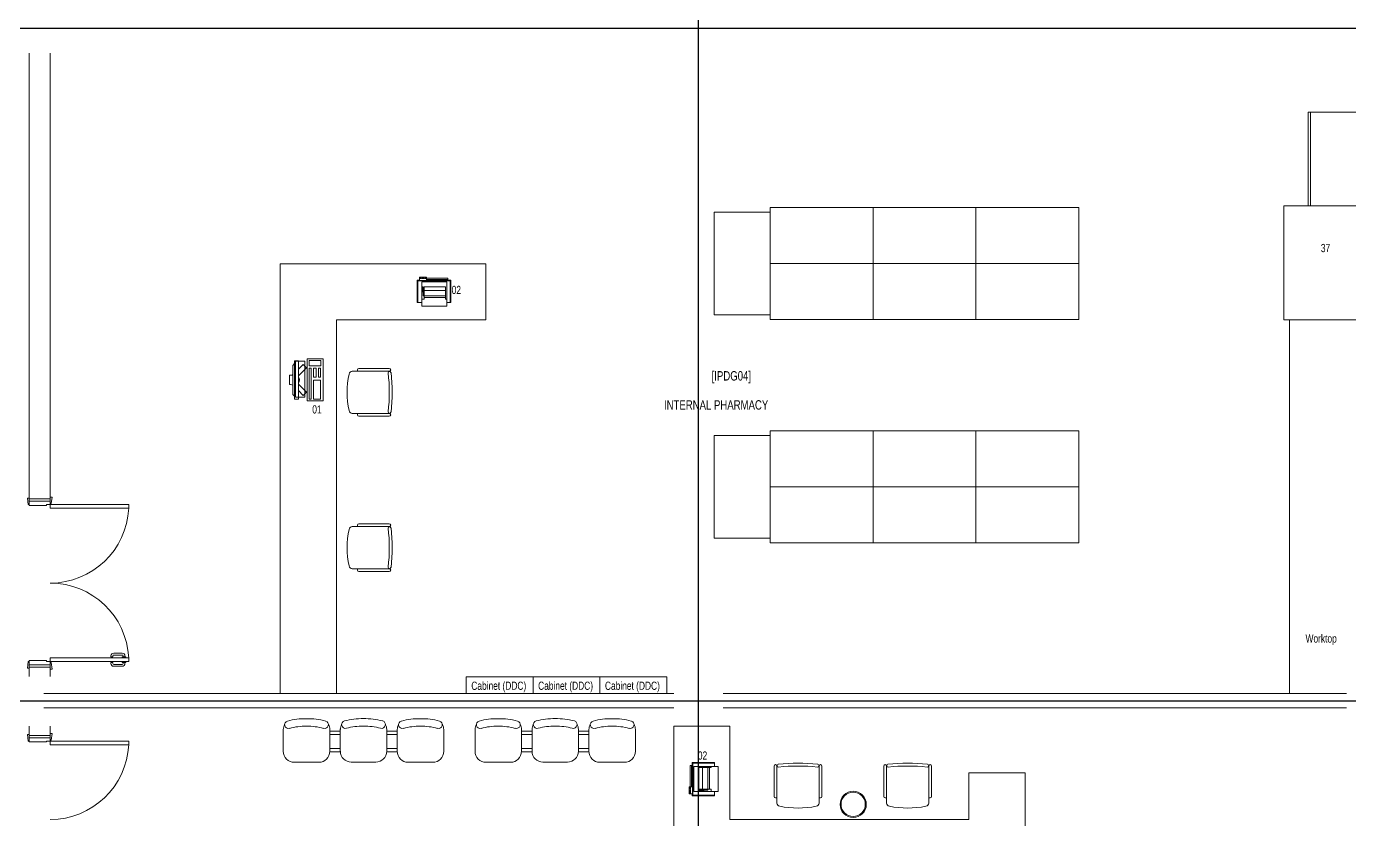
# Model space of a CAD drawing. Header units: metres. Extents: x -18745 to 220762, y -1579758 to -1356048.
# Drawn here: x 173723 to 187880, y -1463703 to -1455218 of the extents above; entities that cross this region are included whole.
import ezdxf

# ---------------------------------------------------------------- set-up
doc = ezdxf.new("R2010")
doc.units = ezdxf.units.M
doc.layers.get('0').update_dxf_attribs({"lineweight": 0})
for name, color, linetype, lineweight in [('A-100 - Copy$0$72_EGR_BASE_TEXT', 8, 'Continuous', 0), ('A-100 - Copy$0$Medical Equipment and Furniture', 8, 'Continuous', 0), ('A-100 - Copy$0$Medical Equipment and Furniture1', 8, 'Continuous', 5), ('A-100 - Copy$0$Walls', 8, 'Continuous', 0), ('A-100 - Copy$0$Wooden Joinery', 8, 'Continuous', 0)]:
    doc.layers.add(name, color=color, linetype=linetype, lineweight=lineweight)
doc.layers.add('A-100 - Copy$0$axes', color=8, linetype='Continuous')
doc.styles.add('A-100 - Copy$0$X3G_ENTITY_257CFD', font='swisscl.ttf', dxfattribs={"height": 200})
doc.styles.add('A-100 - Copy$0$X3G_ENTITY_2587EA', font='swisscl.ttf', dxfattribs={"height": 200})

# ---------------------------------------------------------------- blocks, each defined once
blk = doc.blocks.new('A-100 - Copy$0$GF21016-P')
at = {"extrusion": (-1.24384e-09, -1.20261e-09, -1)}
for p, q in [((-0.017, 0.018), (-0.017, 0.343)), ((-0.002, 0.358), (0.013, 0.358)), ((0.013, 0.018), (0.013, 0.414)), ((0.463, 0.018), (0.463, 0.414)), ((0.478, 0.358), (0.463, 0.358)), ((0.493, 0.018), (0.493, 0.343)), ((0.478, 0.003), (0.478, 0.003))]:
    blk.add_line(p, q, dxfattribs=at)
for centre, radius, start, end in [((-0.048, 0.414), 0.035, 0, 80.6557), ((-0.238, -0.536), 1.004, 78.7568, 101.2432), ((-0.428, 0.414), 0.035, 99.3443, 180), ((0.002, 0.343), 0.015, 0, 90), ((-0.478, 0.343), 0.015, 90, 180), ((0.002, 0.018), 0.015, 270, 0), ((0.002, 0.018), 0.015, 180, 270), ((-0.028, 0.015), 0.015, 284.3864, 95.5209), ((-0.238, 1.873), 1.886, 263.5119, 276.4881), ((-0.238, 1.893), 1.875, 263.6341, 276.3659), ((-0.447, 0.015), 0.015, 84.4791, 255.6136), ((-0.478, 0.018), 0.015, 270, 0), ((-0.478, 0.018), 0.015, 180, 270)]:
    blk.add_arc(centre, radius, start, end, dxfattribs=at)
blk = doc.blocks.new('A-100 - Copy$0$ITPPLT2C-P')
for p, q in [((0, 0), (0, -0.226)), ((0.025, 0), (0, 0)), ((0.014, 0), (0.014, -0.226)), ((0.025, 0), (0.014, 0)), ((0.023, 0.032), (0.262, 0.032)), ((0.03, 0.026), (0.023, 0.032)), ((0.023, 0), (0.023, 0.032)), ((0.025, -0.226), (0.025, 0)), ((0.03, -0.318), (0.03, 0.026)), ((0.03, 0.026), (0.262, 0.026)), ((0.262, -0.01), (0.262, 0.032)), ((0.04, -0.277), (0.04, -0.01)), ((0.3, -0.01), (0.04, -0.01)), ((0.094, -0.251), (0.094, -0.022)), ((0.094, -0.022), (0.227, -0.022)), ((0.132, -0.251), (0.132, -0.022)), ((0.189, -0.251), (0.189, -0.022)), ((0.208, -0.251), (0.208, -0.022)), ((0.227, -0.022), (0.227, -0.01)), ((0.3, -0.277), (0.3, -0.01)), ((-0.009, -0.226), (0.027, -0.226)), ((-0.009, -0.226), (0.024, -0.226)), ((-0.009, -0.302), (-0.009, -0.226)), ((-0.009, -0.302), (-0.009, -0.226)), ((0, -0.226), (0.025, -0.226)), ((0.002, -0.249), (0.002, -0.233)), ((0.002, -0.233), (0.004, -0.233)), ((0.004, -0.249), (0.002, -0.249)), ((0.002, -0.272), (0.002, -0.256)), ((0.002, -0.256), (0.004, -0.256)), ((0.004, -0.272), (0.002, -0.272)), ((0.002, -0.295), (0.002, -0.279)), ((0.002, -0.279), (0.004, -0.279)), ((0.004, -0.233), (0.004, -0.249)), ((0.004, -0.256), (0.004, -0.272)), ((0.004, -0.279), (0.004, -0.295)), ((0.014, -0.226), (0.025, -0.226)), ((0.024, -0.226), (0.024, -0.302)), ((0.027, -0.226), (0.027, -0.302)), ((0.3, -0.277), (0.04, -0.277)), ((0.227, -0.251), (0.094, -0.251)), ((0.095, -0.27), (0.095, -0.264)), ((0.095, -0.264), (0.139, -0.264)), ((0.146, -0.27), (0.095, -0.27)), ((0.139, -0.258), (0.19, -0.258)), ((0.139, -0.264), (0.139, -0.258)), ((0.19, -0.264), (0.146, -0.264)), ((0.146, -0.264), (0.146, -0.27)), ((0.19, -0.258), (0.19, -0.264)), ((0.227, -0.277), (0.227, -0.251)), ((0.262, -0.277), (0.262, -0.325)), ((0.027, -0.302), (-0.009, -0.302)), ((0.024, -0.302), (-0.009, -0.302)), ((0.004, -0.295), (0.002, -0.295)), ((0.023, -0.325), (0.023, -0.302)), ((0.03, -0.318), (0.023, -0.325)), ((0.023, -0.325), (0.262, -0.325)), ((0.03, -0.318), (0.262, -0.318))]:
    blk.add_line(p, q)
blk = doc.blocks.new('A-100 - Copy$0$ITCWLS1-P')
for p, q in [((-0.265, 0.43, 0), (-0.305, 0.43, 0)), ((-0.305, 0.43, 0), (-0.305, 0.02, 0)), ((-0.265, 0.43, 0), (-0.265, 0.02, 0)), ((-0.17, 0.45), (-0.17, 0)), ((-0.17, 0.45), (0, 0.45)), ((-0.15, 0.43), (-0.129, 0.43)), ((-0.129, 0.43), (-0.129, 0.409)), ((0, 0.45), (0, 0)), ((-0.325, 0.38, 0), (-0.305, 0.4, 0)), ((-0.325, 0.38, 0), (-0.325, 0.07, 0)), ((-0.197, 0.409), (-0.295, 0.409)), ((-0.295, 0.026), (-0.295, 0.409)), ((-0.197, 0.026), (-0.197, 0.409)), ((-0.35, 0.275), (-0.36, 0.275)), ((-0.36, 0.175), (-0.36, 0.275)), ((-0.35, 0.175), (-0.36, 0.175)), ((-0.325, 0.07, 0), (-0.305, 0.05, 0)), ((-0.305, 0.02, 0), (-0.265, 0.02, 0)), ((-0.197, 0.026), (-0.295, 0.026)), ((-0.17, 0), (0, 0))]:
    blk.add_line(p, q)
at = {"extrusion": (2.48281e-10, 3.18408e-10, -1)}
for p, q in [((-0.265, 0.34), (-0.214, 0.39)), ((-0.265, 0.269), (-0.179, 0.355)), ((-0.179, 0.355), (-0.214, 0.39))]:
    blk.add_line(p, q, dxfattribs=at)
at = {"extrusion": (2.48281e-10, -3.18408e-10, -1)}
for p, q in [((-0.265, 0.181), (-0.179, 0.095)), ((-0.265, 0.11), (-0.214, 0.06)), ((-0.179, 0.095), (-0.214, 0.06))]:
    blk.add_line(p, q, dxfattribs=at)
for points in [[(-0.129, 0.409), (-0.129, 0.1), (-0.15, 0.1), (-0.15, 0.43)], [(-0.15, 0.1), (-0.15, 0.1), (-0.15, 0.1), (-0.15, 0.1), (-0.15, 0.1), (-0.15, 0.1), (-0.15, 0.1), (-0.15, 0.1), (-0.15, 0.1)], [(-0.15, 0.1), (-0.15, 0.1), (-0.15, 0.1), (-0.15, 0.1), (-0.15, 0.1), (-0.15, 0.1), (-0.15, 0.1), (-0.15, 0.1), (-0.15, 0.1), (-0.15, 0.1), (-0.15, 0.1), (-0.15, 0.1), (-0.15, 0.1), (-0.15, 0.1), (-0.15, 0.1), (-0.15, 0.1), (-0.15, 0.1), (-0.15, 0.1)], [(-0.15, 0.1), (-0.15, 0.1), (-0.15, 0.1), (-0.15, 0.1), (-0.15, 0.1), (-0.15, 0.1), (-0.15, 0.1), (-0.15, 0.1), (-0.15, 0.1), (-0.15, 0.1)], [(-0.15, 0.1), (-0.15, 0.1), (-0.15, 0.1), (-0.15, 0.1), (-0.15, 0.1), (-0.15, 0.1), (-0.15, 0.1)], [(-0.15, 0.1), (-0.15, 0.1), (-0.15, 0.1), (-0.15, 0.1), (-0.15, 0.1), (-0.15, 0.1), (-0.15, 0.1), (-0.15, 0.1), (-0.15, 0.1), (-0.15, 0.1)], [(-0.15, 0.1), (-0.15, 0.1), (-0.15, 0.1), (-0.15, 0.1), (-0.15, 0.1), (-0.15, 0.1), (-0.15, 0.1), (-0.15, 0.1), (-0.15, 0.1), (-0.15, 0.1), (-0.15, 0.1), (-0.15, 0.1), (-0.15, 0.1), (-0.15, 0.1), (-0.15, 0.1)], [(-0.15, 0.1), (-0.15, 0.1), (-0.15, 0.1), (-0.15, 0.1), (-0.15, 0.1), (-0.15, 0.1), (-0.15, 0.1), (-0.15, 0.1), (-0.15, 0.1), (-0.15, 0.1)], [(-0.15, 0.1), (-0.15, 0.1), (-0.15, 0.1), (-0.15, 0.1), (-0.15, 0.1), (-0.15, 0.1), (-0.15, 0.1), (-0.15, 0.1), (-0.15, 0.1), (-0.15, 0.1)], [(-0.15, 0.1), (-0.15, 0.1), (-0.15, 0.1), (-0.15, 0.1), (-0.15, 0.1), (-0.15, 0.1), (-0.15, 0.1), (-0.15, 0.1), (-0.15, 0.1), (-0.15, 0.1), (-0.15, 0.1), (-0.15, 0.1), (-0.15, 0.1), (-0.15, 0.1), (-0.15, 0.1), (-0.15, 0.1), (-0.15, 0.1), (-0.15, 0.1), (-0.15, 0.1), (-0.15, 0.1), (-0.15, 0.1), (-0.15, 0.1), (-0.15, 0.1), (-0.15, 0.1), (-0.15, 0.1), (-0.15, 0.1), (-0.15, 0.1), (-0.15, 0.1), (-0.15, 0.1), (-0.15, 0.1), (-0.15, 0.1), (-0.15, 0.1), (-0.15, 0.1), (-0.15, 0.1), (-0.15, 0.1), (-0.15, 0.1), (-0.15, 0.1), (-0.15, 0.1), (-0.15, 0.1), (-0.15, 0.1), (-0.15, 0.1), (-0.15, 0.1), (-0.15, 0.1), (-0.15, 0.1), (-0.15, 0.1), (-0.15, 0.1), (-0.15, 0.1), (-0.15, 0.1), (-0.15, 0.1), (-0.15, 0.1), (-0.15, 0.1), (-0.15, 0.1), (-0.15, 0.1), (-0.15, 0.1)], [(-0.15, 0.1), (-0.15, 0.1), (-0.15, 0.1), (-0.15, 0.1), (-0.15, 0.1), (-0.15, 0.1), (-0.15, 0.1), (-0.15, 0.1), (-0.15, 0.1), (-0.15, 0.1), (-0.15, 0.1), (-0.15, 0.1), (-0.15, 0.1), (-0.15, 0.1), (-0.15, 0.1), (-0.15, 0.1), (-0.15, 0.1), (-0.15, 0.1), (-0.15, 0.1), (-0.15, 0.1), (-0.15, 0.1), (-0.15, 0.1), (-0.15, 0.1), (-0.15, 0.1), (-0.15, 0.1), (-0.15, 0.1), (-0.15, 0.1), (-0.15, 0.1), (-0.15, 0.1), (-0.15, 0.1), (-0.15, 0.1), (-0.15, 0.1), (-0.15, 0.1), (-0.15, 0.1), (-0.15, 0.1), (-0.15, 0.1), (-0.15, 0.1), (-0.15, 0.1), (-0.15, 0.1), (-0.15, 0.1), (-0.15, 0.1), (-0.15, 0.1), (-0.15, 0.1), (-0.15, 0.1), (-0.15, 0.1), (-0.15, 0.1), (-0.15, 0.1), (-0.15, 0.1), (-0.15, 0.1), (-0.15, 0.1), (-0.15, 0.1), (-0.15, 0.1), (-0.15, 0.1), (-0.15, 0.1), (-0.15, 0.1), (-0.15, 0.1), (-0.15, 0.1), (-0.15, 0.1), (-0.15, 0.1), (-0.15, 0.1), (-0.15, 0.1), (-0.15, 0.1), (-0.15, 0.1), (-0.15, 0.1), (-0.15, 0.1), (-0.15, 0.1), (-0.15, 0.1), (-0.15, 0.1), (-0.15, 0.1), (-0.15, 0.1), (-0.15, 0.1), (-0.15, 0.1), (-0.15, 0.1), (-0.15, 0.1), (-0.15, 0.1), (-0.15, 0.1), (-0.15, 0.1), (-0.15, 0.1), (-0.15, 0.1), (-0.15, 0.1), (-0.15, 0.1), (-0.15, 0.1), (-0.15, 0.1), (-0.15, 0.1), (-0.15, 0.1), (-0.15, 0.1), (-0.15, 0.1), (-0.15, 0.1), (-0.15, 0.1)], [(-0.15, 0.1), (-0.15, 0.1), (-0.15, 0.1), (-0.15, 0.1), (-0.15, 0.1), (-0.15, 0.1), (-0.15, 0.1), (-0.15, 0.1), (-0.15, 0.1), (-0.15, 0.1), (-0.15, 0.1), (-0.15, 0.1)], [(-0.15, 0.1), (-0.15, 0.1), (-0.15, 0.1), (-0.15, 0.1), (-0.15, 0.1), (-0.15, 0.1), (-0.15, 0.1)], [(-0.15, 0.1), (-0.15, 0.1), (-0.15, 0.1), (-0.15, 0.1), (-0.15, 0.1), (-0.15, 0.1), (-0.15, 0.1), (-0.15, 0.1), (-0.15, 0.1), (-0.15, 0.1), (-0.15, 0.1), (-0.15, 0.1), (-0.15, 0.1), (-0.15, 0.1), (-0.15, 0.1), (-0.15, 0.1), (-0.15, 0.1)], [(-0.15, 0.1), (-0.15, 0.1), (-0.15, 0.1), (-0.15, 0.1), (-0.15, 0.1), (-0.15, 0.1), (-0.15, 0.1), (-0.15, 0.1), (-0.15, 0.1), (-0.15, 0.1), (-0.15, 0.1), (-0.15, 0.1), (-0.15, 0.1), (-0.15, 0.1), (-0.15, 0.1), (-0.15, 0.1), (-0.15, 0.1), (-0.15, 0.1), (-0.15, 0.1), (-0.15, 0.1), (-0.15, 0.1), (-0.15, 0.1), (-0.15, 0.1), (-0.15, 0.1), (-0.15, 0.1), (-0.15, 0.1), (-0.15, 0.1), (-0.15, 0.1), (-0.15, 0.1), (-0.15, 0.1), (-0.15, 0.1), (-0.15, 0.1), (-0.15, 0.1), (-0.15, 0.1), (-0.15, 0.1), (-0.15, 0.1), (-0.15, 0.1), (-0.15, 0.1), (-0.15, 0.1), (-0.15, 0.1), (-0.15, 0.1), (-0.15, 0.1), (-0.15, 0.1), (-0.15, 0.1), (-0.15, 0.1), (-0.15, 0.1), (-0.15, 0.1), (-0.15, 0.1), (-0.15, 0.1), (-0.15, 0.1), (-0.15, 0.1), (-0.15, 0.1), (-0.15, 0.1), (-0.15, 0.1), (-0.15, 0.1), (-0.15, 0.1), (-0.15, 0.1), (-0.15, 0.1), (-0.15, 0.1), (-0.15, 0.1), (-0.15, 0.1), (-0.15, 0.1), (-0.15, 0.1), (-0.15, 0.1), (-0.15, 0.1), (-0.15, 0.1), (-0.15, 0.1), (-0.15, 0.1), (-0.15, 0.1), (-0.15, 0.1), (-0.15, 0.1), (-0.15, 0.1), (-0.15, 0.1), (-0.15, 0.1), (-0.15, 0.1), (-0.15, 0.1), (-0.15, 0.1), (-0.15, 0.1), (-0.15, 0.1), (-0.15, 0.1), (-0.15, 0.1), (-0.15, 0.1), (-0.15, 0.1), (-0.15, 0.1), (-0.15, 0.1), (-0.15, 0.1), (-0.15, 0.1), (-0.15, 0.1), (-0.15, 0.1), (-0.15, 0.1), (-0.15, 0.1), (-0.15, 0.1), (-0.15, 0.1), (-0.15, 0.1), (-0.15, 0.1), (-0.15, 0.1), (-0.15, 0.1), (-0.15, 0.1), (-0.15, 0.1), (-0.15, 0.1), (-0.15, 0.1), (-0.15, 0.1), (-0.15, 0.1), (-0.15, 0.1), (-0.15, 0.1), (-0.15, 0.1), (-0.15, 0.1), (-0.15, 0.1), (-0.15, 0.1), (-0.15, 0.1), (-0.15, 0.1)], [(-0.15, 0.1), (-0.15, 0.1), (-0.15, 0.1), (-0.15, 0.1), (-0.15, 0.1), (-0.15, 0.1), (-0.15, 0.1), (-0.15, 0.1)]]:
    blk.add_lwpolyline(points)
for points in [[(-0.102, 0.43), (-0.03, 0.43), (-0.03, 0.229), (-0.102, 0.229)], [(-0.102, 0.195), (-0.075, 0.195), (-0.075, 0.1), (-0.102, 0.1)], [(-0.03, 0.195), (-0.051, 0.195), (-0.051, 0.1), (-0.03, 0.1)], [(-0.15, 0.1), (-0.15, 0.1), (-0.15, 0.1), (-0.15, 0.1), (-0.15, 0.1), (-0.15, 0.1), (-0.15, 0.1), (-0.15, 0.1), (-0.15, 0.1), (-0.15, 0.1), (-0.15, 0.1), (-0.15, 0.1), (-0.15, 0.1), (-0.15, 0.1), (-0.15, 0.1), (-0.15, 0.1), (-0.15, 0.1), (-0.15, 0.1), (-0.15, 0.1), (-0.15, 0.1), (-0.15, 0.1), (-0.15, 0.1), (-0.15, 0.1), (-0.15, 0.1), (-0.15, 0.1), (-0.15, 0.1), (-0.15, 0.1), (-0.15, 0.1), (-0.15, 0.1), (-0.15, 0.1), (-0.15, 0.1), (-0.15, 0.1), (-0.15, 0.1), (-0.15, 0.1), (-0.15, 0.1), (-0.15, 0.1), (-0.15, 0.1), (-0.15, 0.1), (-0.15, 0.1), (-0.15, 0.1), (-0.15, 0.1), (-0.15, 0.1), (-0.15, 0.1), (-0.15, 0.1), (-0.15, 0.1), (-0.15, 0.1), (-0.15, 0.1), (-0.15, 0.1), (-0.15, 0.1), (-0.15, 0.1), (-0.15, 0.1), (-0.15, 0.1), (-0.15, 0.1), (-0.15, 0.1), (-0.15, 0.1), (-0.15, 0.1), (-0.15, 0.1), (-0.15, 0.1), (-0.15, 0.1), (-0.15, 0.1), (-0.15, 0.1), (-0.15, 0.1), (-0.15, 0.1), (-0.15, 0.1), (-0.15, 0.1), (-0.15, 0.1), (-0.15, 0.1), (-0.15, 0.1), (-0.15, 0.1), (-0.15, 0.1), (-0.15, 0.1), (-0.15, 0.1), (-0.15, 0.1), (-0.15, 0.1), (-0.15, 0.1), (-0.15, 0.1), (-0.15, 0.1), (-0.15, 0.1), (-0.15, 0.1), (-0.15, 0.1), (-0.15, 0.1), (-0.15, 0.1), (-0.15, 0.1), (-0.15, 0.1), (-0.15, 0.1), (-0.15, 0.1), (-0.15, 0.1), (-0.15, 0.1), (-0.15, 0.1), (-0.15, 0.1), (-0.15, 0.1), (-0.15, 0.1), (-0.15, 0.1), (-0.15, 0.1), (-0.15, 0.1), (-0.15, 0.1), (-0.15, 0.1), (-0.15, 0.1), (-0.15, 0.1), (-0.15, 0.1), (-0.15, 0.1), (-0.15, 0.1), (-0.15, 0.1), (-0.15, 0.1), (-0.15, 0.1), (-0.15, 0.1), (-0.15, 0.1), (-0.15, 0.1), (-0.15, 0.1), (-0.15, 0.1), (-0.15, 0.1), (-0.15, 0.1), (-0.15, 0.1), (-0.15, 0.1), (-0.15, 0.1), (-0.15, 0.1), (-0.15, 0.1), (-0.15, 0.1), (-0.15, 0.1), (-0.15, 0.1), (-0.15, 0.1), (-0.15, 0.1), (-0.15, 0.1), (-0.15, 0.1), (-0.15, 0.1), (-0.15, 0.1), (-0.15, 0.1), (-0.15, 0.1), (-0.15, 0.1), (-0.15, 0.1), (-0.15, 0.1), (-0.15, 0.1), (-0.15, 0.1), (-0.15, 0.1), (-0.15, 0.1), (-0.15, 0.1), (-0.15, 0.1), (-0.15, 0.1), (-0.15, 0.1), (-0.15, 0.1), (-0.15, 0.1), (-0.15, 0.1), (-0.15, 0.1), (-0.15, 0.1), (-0.15, 0.1), (-0.15, 0.1), (-0.15, 0.1), (-0.15, 0.1), (-0.15, 0.1), (-0.15, 0.1), (-0.15, 0.1), (-0.15, 0.1), (-0.15, 0.1), (-0.15, 0.1), (-0.15, 0.1), (-0.15, 0.1), (-0.15, 0.1), (-0.15, 0.1), (-0.15, 0.1), (-0.15, 0.1), (-0.15, 0.1), (-0.15, 0.1), (-0.15, 0.1), (-0.15, 0.1), (-0.15, 0.1), (-0.15, 0.1), (-0.15, 0.1), (-0.15, 0.1), (-0.15, 0.1), (-0.15, 0.1), (-0.15, 0.1), (-0.15, 0.1), (-0.15, 0.1), (-0.15, 0.1), (-0.15, 0.1), (-0.15, 0.1), (-0.15, 0.1), (-0.15, 0.1), (-0.15, 0.1), (-0.15, 0.1), (-0.15, 0.1), (-0.15, 0.1), (-0.15, 0.1), (-0.15, 0.1), (-0.15, 0.1), (-0.15, 0.1), (-0.15, 0.1), (-0.15, 0.1), (-0.15, 0.1), (-0.15, 0.1), (-0.15, 0.1), (-0.15, 0.1), (-0.15, 0.1), (-0.15, 0.1), (-0.15, 0.1), (-0.15, 0.1), (-0.15, 0.1), (-0.15, 0.1), (-0.15, 0.1), (-0.15, 0.1), (-0.15, 0.1), (-0.15, 0.1), (-0.15, 0.1), (-0.15, 0.1), (-0.15, 0.1), (-0.15, 0.1), (-0.15, 0.1), (-0.15, 0.1), (-0.15, 0.1), (-0.15, 0.1), (-0.15, 0.1), (-0.15, 0.1), (-0.15, 0.1), (-0.15, 0.1), (-0.15, 0.1), (-0.15, 0.1), (-0.15, 0.1), (-0.15, 0.1), (-0.15, 0.1), (-0.15, 0.1), (-0.15, 0.1), (-0.15, 0.1), (-0.15, 0.1), (-0.15, 0.1), (-0.15, 0.1), (-0.15, 0.1), (-0.15, 0.1), (-0.15, 0.1), (-0.15, 0.1), (-0.15, 0.1), (-0.15, 0.1), (-0.15, 0.1), (-0.15, 0.1), (-0.15, 0.1), (-0.15, 0.1), (-0.15, 0.1), (-0.15, 0.1), (-0.15, 0.1), (-0.15, 0.1), (-0.15, 0.1), (-0.15, 0.1), (-0.15, 0.1), (-0.15, 0.1), (-0.15, 0.1), (-0.15, 0.1), (-0.15, 0.1), (-0.15, 0.1), (-0.15, 0.1), (-0.15, 0.1), (-0.15, 0.1), (-0.15, 0.1), (-0.15, 0.1), (-0.15, 0.1), (-0.15, 0.1), (-0.15, 0.1), (-0.15, 0.1), (-0.15, 0.1), (-0.15, 0.1), (-0.15, 0.1), (-0.15, 0.1), (-0.15, 0.1), (-0.15, 0.1), (-0.15, 0.1), (-0.15, 0.1), (-0.15, 0.1), (-0.15, 0.1), (-0.15, 0.1), (-0.15, 0.1), (-0.15, 0.1), (-0.15, 0.1), (-0.15, 0.1), (-0.15, 0.1), (-0.15, 0.1), (-0.15, 0.1), (-0.15, 0.1), (-0.15, 0.1), (-0.15, 0.1)], [(-0.15, 0.1), (-0.15, 0.1), (-0.15, 0.1), (-0.15, 0.1), (-0.15, 0.1), (-0.15, 0.1), (-0.15, 0.1), (-0.15, 0.1), (-0.15, 0.1), (-0.15, 0.1), (-0.15, 0.1), (-0.15, 0.1), (-0.15, 0.1), (-0.15, 0.1), (-0.15, 0.1), (-0.15, 0.1), (-0.15, 0.1), (-0.15, 0.1), (-0.15, 0.1), (-0.15, 0.1), (-0.15, 0.1), (-0.15, 0.1), (-0.15, 0.1), (-0.15, 0.1), (-0.15, 0.1), (-0.15, 0.1), (-0.15, 0.1), (-0.15, 0.1), (-0.15, 0.1), (-0.15, 0.1), (-0.15, 0.1), (-0.15, 0.1), (-0.15, 0.1), (-0.15, 0.1), (-0.15, 0.1), (-0.15, 0.1), (-0.15, 0.1), (-0.15, 0.1), (-0.15, 0.1), (-0.15, 0.1), (-0.15, 0.1), (-0.15, 0.1), (-0.15, 0.1), (-0.15, 0.1), (-0.15, 0.1), (-0.15, 0.1), (-0.15, 0.1), (-0.15, 0.1), (-0.15, 0.1), (-0.15, 0.1), (-0.15, 0.1), (-0.15, 0.1), (-0.15, 0.1), (-0.15, 0.1), (-0.15, 0.1), (-0.15, 0.1), (-0.15, 0.1), (-0.15, 0.1), (-0.15, 0.1), (-0.15, 0.1), (-0.15, 0.1), (-0.15, 0.1), (-0.15, 0.1), (-0.15, 0.1), (-0.15, 0.1), (-0.15, 0.1), (-0.15, 0.1), (-0.15, 0.1), (-0.15, 0.1), (-0.15, 0.1), (-0.15, 0.1), (-0.15, 0.1), (-0.15, 0.1), (-0.15, 0.1), (-0.15, 0.1), (-0.15, 0.1), (-0.15, 0.1), (-0.15, 0.1), (-0.15, 0.1), (-0.15, 0.1), (-0.15, 0.1), (-0.15, 0.1), (-0.15, 0.1), (-0.15, 0.1), (-0.15, 0.1), (-0.15, 0.1), (-0.15, 0.1), (-0.15, 0.1), (-0.15, 0.1), (-0.15, 0.1), (-0.15, 0.1), (-0.15, 0.1), (-0.15, 0.1), (-0.15, 0.1), (-0.15, 0.1), (-0.15, 0.1), (-0.15, 0.1), (-0.15, 0.1), (-0.15, 0.1), (-0.15, 0.1), (-0.15, 0.1), (-0.15, 0.1), (-0.15, 0.1), (-0.15, 0.1), (-0.15, 0.1), (-0.15, 0.1), (-0.15, 0.1), (-0.15, 0.1), (-0.15, 0.1), (-0.15, 0.1), (-0.15, 0.1), (-0.15, 0.1), (-0.15, 0.1), (-0.15, 0.1), (-0.15, 0.1), (-0.15, 0.1), (-0.15, 0.1), (-0.15, 0.1), (-0.15, 0.1), (-0.15, 0.1), (-0.15, 0.1), (-0.15, 0.1), (-0.15, 0.1), (-0.15, 0.1), (-0.15, 0.1), (-0.15, 0.1), (-0.15, 0.1), (-0.15, 0.1), (-0.15, 0.1), (-0.15, 0.1), (-0.15, 0.1), (-0.15, 0.1), (-0.15, 0.1), (-0.15, 0.1), (-0.15, 0.1), (-0.15, 0.1), (-0.15, 0.1), (-0.15, 0.1), (-0.15, 0.1), (-0.15, 0.1), (-0.15, 0.1), (-0.15, 0.1), (-0.15, 0.1), (-0.15, 0.1), (-0.15, 0.1), (-0.15, 0.1), (-0.15, 0.1), (-0.15, 0.1), (-0.15, 0.1), (-0.15, 0.1), (-0.15, 0.1), (-0.15, 0.1), (-0.15, 0.1), (-0.15, 0.1), (-0.15, 0.1), (-0.15, 0.1), (-0.15, 0.1), (-0.15, 0.1), (-0.15, 0.1), (-0.15, 0.1), (-0.15, 0.1), (-0.15, 0.1), (-0.15, 0.1), (-0.15, 0.1), (-0.15, 0.1), (-0.15, 0.1), (-0.15, 0.1), (-0.15, 0.1), (-0.15, 0.1), (-0.15, 0.1), (-0.15, 0.1), (-0.15, 0.1), (-0.15, 0.1), (-0.15, 0.1), (-0.15, 0.1), (-0.15, 0.1), (-0.15, 0.1), (-0.15, 0.1), (-0.15, 0.1), (-0.15, 0.1), (-0.15, 0.1), (-0.15, 0.1), (-0.15, 0.1), (-0.15, 0.1), (-0.15, 0.1), (-0.15, 0.1), (-0.15, 0.1), (-0.15, 0.1), (-0.15, 0.1), (-0.15, 0.1), (-0.15, 0.1), (-0.15, 0.1), (-0.15, 0.1), (-0.15, 0.1), (-0.15, 0.1), (-0.15, 0.1), (-0.15, 0.1), (-0.15, 0.1), (-0.15, 0.1), (-0.15, 0.1), (-0.15, 0.1), (-0.15, 0.1), (-0.15, 0.1), (-0.15, 0.1), (-0.15, 0.1), (-0.15, 0.1), (-0.15, 0.1), (-0.15, 0.1), (-0.15, 0.1), (-0.15, 0.1), (-0.15, 0.1), (-0.15, 0.1), (-0.15, 0.1), (-0.15, 0.1)], [(-0.15, 0.1), (-0.15, 0.1), (-0.15, 0.1), (-0.15, 0.1), (-0.15, 0.1), (-0.15, 0.1), (-0.15, 0.1), (-0.15, 0.1), (-0.15, 0.1), (-0.15, 0.1), (-0.15, 0.1), (-0.15, 0.1), (-0.15, 0.1), (-0.15, 0.1), (-0.15, 0.1), (-0.15, 0.1), (-0.15, 0.1), (-0.15, 0.1), (-0.15, 0.1), (-0.15, 0.1), (-0.15, 0.1), (-0.15, 0.1), (-0.15, 0.1), (-0.15, 0.1), (-0.15, 0.1), (-0.15, 0.1), (-0.15, 0.1), (-0.15, 0.1), (-0.15, 0.1), (-0.15, 0.1), (-0.15, 0.1), (-0.15, 0.1), (-0.15, 0.1), (-0.15, 0.1), (-0.15, 0.1), (-0.15, 0.1), (-0.15, 0.1), (-0.15, 0.1), (-0.15, 0.1), (-0.15, 0.1), (-0.15, 0.1), (-0.15, 0.1), (-0.15, 0.1), (-0.15, 0.1), (-0.15, 0.1), (-0.15, 0.1), (-0.15, 0.1), (-0.15, 0.1), (-0.15, 0.1), (-0.15, 0.1), (-0.15, 0.1), (-0.15, 0.1), (-0.15, 0.1), (-0.15, 0.1), (-0.15, 0.1), (-0.15, 0.1), (-0.15, 0.1), (-0.15, 0.1), (-0.15, 0.1), (-0.15, 0.1), (-0.15, 0.1), (-0.15, 0.1), (-0.15, 0.1), (-0.15, 0.1), (-0.15, 0.1), (-0.15, 0.1), (-0.15, 0.1), (-0.15, 0.1), (-0.15, 0.1), (-0.15, 0.1), (-0.15, 0.1), (-0.15, 0.1), (-0.15, 0.1), (-0.15, 0.1), (-0.15, 0.1), (-0.15, 0.1), (-0.15, 0.1), (-0.15, 0.1), (-0.15, 0.1), (-0.15, 0.1), (-0.15, 0.1), (-0.15, 0.1), (-0.15, 0.1), (-0.15, 0.1), (-0.15, 0.1), (-0.15, 0.1), (-0.15, 0.1), (-0.15, 0.1), (-0.15, 0.1), (-0.15, 0.1), (-0.15, 0.1), (-0.15, 0.1), (-0.15, 0.1), (-0.15, 0.1), (-0.15, 0.1), (-0.15, 0.1), (-0.15, 0.1), (-0.15, 0.1), (-0.15, 0.1), (-0.15, 0.1), (-0.15, 0.1), (-0.15, 0.1), (-0.15, 0.1), (-0.15, 0.1), (-0.15, 0.1), (-0.15, 0.1), (-0.15, 0.1), (-0.15, 0.1), (-0.15, 0.1), (-0.15, 0.1), (-0.15, 0.1), (-0.15, 0.1), (-0.15, 0.1), (-0.15, 0.1), (-0.15, 0.1), (-0.15, 0.1), (-0.15, 0.1), (-0.15, 0.1), (-0.15, 0.1), (-0.15, 0.1), (-0.15, 0.1), (-0.15, 0.1), (-0.15, 0.1), (-0.15, 0.1), (-0.15, 0.1), (-0.15, 0.1), (-0.15, 0.1), (-0.15, 0.1), (-0.15, 0.1), (-0.15, 0.1), (-0.15, 0.1), (-0.15, 0.1), (-0.15, 0.1), (-0.15, 0.1), (-0.15, 0.1), (-0.15, 0.1), (-0.15, 0.1), (-0.15, 0.1), (-0.15, 0.1), (-0.15, 0.1), (-0.15, 0.1), (-0.15, 0.1), (-0.15, 0.1), (-0.15, 0.1), (-0.15, 0.1), (-0.15, 0.1), (-0.15, 0.1), (-0.15, 0.1), (-0.15, 0.1), (-0.15, 0.1), (-0.15, 0.1), (-0.15, 0.1), (-0.15, 0.1), (-0.15, 0.1), (-0.15, 0.1), (-0.15, 0.1), (-0.15, 0.1), (-0.15, 0.1), (-0.15, 0.1), (-0.15, 0.1), (-0.15, 0.1), (-0.15, 0.1), (-0.15, 0.1), (-0.15, 0.1), (-0.15, 0.1), (-0.15, 0.1), (-0.15, 0.1), (-0.15, 0.1), (-0.15, 0.1), (-0.15, 0.1), (-0.15, 0.1), (-0.15, 0.1), (-0.15, 0.1), (-0.15, 0.1), (-0.15, 0.1), (-0.15, 0.1), (-0.15, 0.1), (-0.15, 0.1), (-0.15, 0.1), (-0.15, 0.1), (-0.15, 0.1), (-0.15, 0.1), (-0.15, 0.1), (-0.15, 0.1), (-0.15, 0.1), (-0.15, 0.1), (-0.15, 0.1), (-0.15, 0.1), (-0.15, 0.1), (-0.15, 0.1), (-0.15, 0.1), (-0.15, 0.1), (-0.15, 0.1), (-0.15, 0.1), (-0.15, 0.1), (-0.15, 0.1), (-0.15, 0.1), (-0.15, 0.1), (-0.15, 0.1), (-0.15, 0.1), (-0.15, 0.1), (-0.15, 0.1), (-0.15, 0.1), (-0.15, 0.1), (-0.15, 0.1), (-0.15, 0.1), (-0.15, 0.1), (-0.15, 0.1), (-0.15, 0.1), (-0.15, 0.1), (-0.15, 0.1), (-0.15, 0.1), (-0.15, 0.1), (-0.15, 0.1), (-0.15, 0.1), (-0.15, 0.1), (-0.15, 0.1), (-0.15, 0.1), (-0.15, 0.1)], [(-0.15, 0.073), (-0.024, 0.073), (-0.024, 0.018), (-0.15, 0.018)]]:
    blk.add_lwpolyline(points, close=True)
for centre, radius, start, end in [((-0.35, 0.325), 0.05, 270, 300.3093), ((-0.35, 0.125), 0.05, 59.6907, 90), ((-0.309, 0.225), 0.0556, 321.9431, 38.0569)]:
    blk.add_arc(centre, radius, start, end)
blk = doc.blocks.new('A-100 - Copy$0$CUPBOARD - GLASS TOP - LOCKABLE - 200x100x60')
at = {"layer": 'A-100 - Copy$0$Medical Equipment and Furniture1'}
blk.add_line((283.182, -205.007, 0), (284.182, -205.007, 0), dxfattribs=at)
at = {"layer": 'A-100 - Copy$0$Medical Equipment and Furniture1', "elevation": 0}
blk.add_lwpolyline([(284.182, -204.432), (283.182, -204.432), (283.182, -205.032), (284.182, -205.032)], close=True, dxfattribs=at)
blk = doc.blocks.new('A-100 - Copy$0$WM00001-P')
for radius in [0.14, 0.13]:
    blk.add_circle((0, 0), radius)
blk = doc.blocks.new('A-100 - Copy$0$3seater')
at = {"layer": 'A-100 - Copy$0$Medical Equipment and Furniture1', "ltscale": 20}
for p, q in [((-958973, -382950, 0), (-958973, -383188, 0)), ((-958476, -382950, 0), (-958476, -383188, 0)), ((-958476, -382950, 0), (-958476, -383166, 0)), ((-958476, -382971, 0), (-958364, -382971, 0)), ((-958476, -383008, 0), (-958364, -383008, 0)), ((-958364, -382948, 0), (-958364, -383187, 0)), ((-957867, -382948, 0), (-957867, -383165, 0)), ((-957867, -382948, 0), (-957867, -383187, 0)), ((-957754, -382971, 0), (-957867, -382971, 0)), ((-957754, -383008, 0), (-957867, -383008, 0)), ((-957754, -382950, 0), (-957754, -383188, 0)), ((-957754, -382950, 0), (-957754, -383166, 0)), ((-957257, -382950, 0), (-957257, -383188, 0)), ((-958476, -383157, 0), (-958364, -383157, 0)), ((-958476, -383192, 0), (-958364, -383192, 0)), ((-957754, -383157, 0), (-957867, -383157, 0)), ((-957754, -383192, 0), (-957867, -383192, 0)), ((-958856, -383305, 0), (-958593, -383305, 0)), ((-958246, -383304, 0), (-957984, -383304, 0)), ((-957374, -383305, 0), (-957637, -383305, 0))]:
    blk.add_line(p, q, dxfattribs=at)
for centre, radius, start, end in [((-958856, -382955, 0), 117, 151.0301, 180), ((-958919, -382903, 0), 40.5, 105.639, 285.639), ((-958744, -383526, 0), 687, 88.3753, 105.639), ((-958744, -383526, 0), 606, 88.1581, 105.639), ((-958705, -383526, 0), 687, 74.361, 91.6247), ((-958705, -383526, 0), 606, 74.361, 91.8419), ((-958531, -382903, 0), 40.5, 254.361, 74.361), ((-958593, -382955, 0), 117, 0, 28.9699), ((-958246, -382954, 0), 117, 151.0301, 180), ((-958309, -382902, 0), 40.5, 105.639, 285.639), ((-958135, -383525, 0), 687, 88.3753, 105.639), ((-958135, -383525, 0), 606, 88.1581, 105.639), ((-958096, -383525, 0), 687, 74.361, 91.6247), ((-958096, -383525, 0), 606, 74.361, 91.8419), ((-957921, -382902, 0), 40.5, 254.361, 74.361), ((-957984, -382954, 0), 117, 0, 28.9699), ((-957637, -382955, 0), 117, 151.0301, 180), ((-957700, -382903, 0), 40.5, 105.639, 285.639), ((-957525, -383526, 0), 687, 88.3753, 105.639), ((-957525, -383526, 0), 606, 88.1581, 105.639), ((-957486, -383526, 0), 687, 74.361, 91.6247), ((-957486, -383526, 0), 606, 74.361, 91.8419), ((-957312, -382903, 0), 40.5, 254.361, 74.361), ((-957374, -382955, 0), 117, 0, 28.9699), ((-958856, -383188, 0), 117, 180, 270), ((-958593, -383188, 0), 117, 270, 0), ((-958246, -383187, 0), 117, 180, 270), ((-957984, -383187, 0), 117, 270, 0), ((-957637, -383188, 0), 117, 180, 270), ((-957374, -383188, 0), 117, 270, 0)]:
    blk.add_arc(centre, radius, start, end, dxfattribs=at)
blk = doc.blocks.new('A-100 - Copy')
at = {"layer": 'A-100 - Copy$0$axes'}
for p, q in [((180913.3, -1477297.4, 0), (180913.3, -1451192.7, 0)), ((215795, -1455237.7, 2.4), (83877.8, -1455237.7, 2.4)), ((215702.3, -1462437.7, 2.4), (83332.8, -1462437.7, 2.4))]:
    blk.add_line(p, q, dxfattribs=at)
at = {"layer": 'A-100 - Copy$0$Medical Equipment and Furniture'}
for p, q in [((176439, -1462356, 0), (176439, -1457756, 0)), ((176439, -1457756, 0), (178636, -1457756, 0)), ((176439, -1457756, 0), (178639, -1457756, 0)), ((178639, -1457756, 0), (178639, -1458356, 0)), ((177039, -1462356, 0), (177039, -1458356, 0)), ((177039, -1458356, 0), (178639, -1458356, 0)), ((187238.3, -1462356, 0), (187238.3, -1458356, 0)), ((187238.3, -1458356, 0), (188038.3, -1458356, 0)), ((176439, -1462356, 0), (177039, -1462356, 0)), ((180648.3, -1464302.7, 0), (180648.3, -1462702.7, 0)), ((181248.3, -1462702.7, 0), (180648.3, -1462702.7, 0)), ((181248.3, -1463702.7, 0), (181248.3, -1462702.7, 0)), ((183807.6, -1463702.7, 0), (183807.6, -1463202.7, 0)), ((183807.6, -1463202.7, 0), (184407.6, -1463202.7, 0)), ((184407.6, -1464302.7, 0), (184407.6, -1463202.7, 0)), ((181248.3, -1463702.7, 0), (183807.6, -1463702.7, 0))]:
    blk.add_line(p, q, dxfattribs=at)
at = {"layer": 'A-100 - Copy$0$Medical Equipment and Furniture', "elevation": 0}
for points in [[(181682.2, -1457203.8), (181082.2, -1457203.8), (181082.2, -1458303.8), (181682.2, -1458303.8)], [(181682.2, -1457153.8), (181682.2, -1457753.8), (182782.2, -1457753.8), (182782.2, -1457153.8)], [(183882.2, -1457153.8), (183882.2, -1457753.8), (182782.2, -1457753.8), (182782.2, -1457153.8)], [(183882.2, -1457153.8), (183882.2, -1457753.8), (184982.2, -1457753.8), (184982.2, -1457153.8)], [(181682.2, -1458353.8), (181682.2, -1457753.8), (182782.2, -1457753.8), (182782.2, -1458353.8)], [(183882.2, -1458353.8), (183882.2, -1457753.8), (182782.2, -1457753.8), (182782.2, -1458353.8)], [(183882.2, -1458353.8), (183882.2, -1457753.8), (184982.2, -1457753.8), (184982.2, -1458353.8)], [(181682.2, -1459593.5), (181082.2, -1459593.5), (181082.2, -1460693.5), (181682.2, -1460693.5)], [(181682.2, -1459543.5), (181682.2, -1460143.5), (182782.2, -1460143.5), (182782.2, -1459543.5)], [(183882.2, -1459543.5), (183882.2, -1460143.5), (182782.2, -1460143.5), (182782.2, -1459543.5)], [(183882.2, -1459543.5), (183882.2, -1460143.5), (184982.2, -1460143.5), (184982.2, -1459543.5)], [(181682.2, -1460743.5), (181682.2, -1460143.5), (182782.2, -1460143.5), (182782.2, -1460743.5)], [(183882.2, -1460743.5), (183882.2, -1460143.5), (182782.2, -1460143.5), (182782.2, -1460743.5)], [(183882.2, -1460743.5), (183882.2, -1460143.5), (184982.2, -1460143.5), (184982.2, -1460743.5)]]:
    blk.add_lwpolyline(points, close=True, dxfattribs=at)
for points in [[(188038.3, -1457136), (187178.3, -1457136), (187178.3, -1458356), (188038.3, -1458356), (188038.3, -1457136)], [(179143.3, -1462176), (178428.3, -1462176), (178428.3, -1462356), (179143.3, -1462356), (179143.3, -1462176)], [(179858.3, -1462176), (179143.3, -1462176), (179143.3, -1462356), (179858.3, -1462356), (179858.3, -1462176)], [(180573.3, -1462176), (179858.3, -1462176), (179858.3, -1462356), (180573.3, -1462356), (180573.3, -1462176)]]:
    blk.add_lwpolyline(points, dxfattribs=at)
at = {"layer": 'A-100 - Copy$0$Walls'}
for p, q in [((173753.3, -1455502.7, 0), (173753.3, -1460272.7, 0)), ((173978.3, -1455502.7, 0), (173978.3, -1460272.7, 0)), ((173753.3, -1460272.7, 0), (173978.3, -1460272.7, 0)), ((173753.3, -1462172.7, 0), (173753.3, -1462072.7, 0)), ((173753.3, -1462072.7, 0), (173978.3, -1462072.7, 0)), ((173978.3, -1462172.7, 0), (173978.3, -1462072.7, 0)), ((180648.3, -1462356, 0), (173908.3, -1462356, 0)), ((180648.3, -1462506, 0), (173908.3, -1462506, 0)), ((173753.3, -1462702.7, 0), (173753.3, -1462802.7, 0)), ((173978.3, -1462702.7, 0), (173978.3, -1462802.7, 0)), ((173753.3, -1462802.7, 0), (173978.3, -1462802.7, 0))]:
    blk.add_line(p, q, dxfattribs=at)
for points in [[(187848.3, -1462356, 0), (181178.3, -1462356, 0)], [(187848.3, -1462506, 0), (181178.3, -1462506, 0)]]:
    blk.add_polyline3d(points, dxfattribs=at)
at = {"layer": 'A-100 - Copy$0$Wooden Joinery'}
for p, q in [((173753.3, -1460262.7, 0), (173753.3, -1460332.7, 0)), ((173753.3, -1460297.7, 0), (173753.3, -1460272.7, 0)), ((173978.3, -1460297.7, 0), (173753.3, -1460297.7, 0)), ((173753.3, -1460342.7, 0), (173753.3, -1460297.7, 0)), ((173753.3, -1460297.7, 0), (173978.3, -1460297.7, 0)), ((173938.3, -1460342.7, 0), (173753.3, -1460342.7, 0)), ((173978.3, -1460332.7, 0), (173938.3, -1460332.7, 0)), ((173938.3, -1460332.7, 0), (173938.3, -1460342.7, 0)), ((173978.3, -1460252.7, 0), (173978.3, -1460322.7, 0)), ((173978.3, -1460272.7, 0), (173978.3, -1460297.7, 0)), ((173978.3, -1460297.7, 0), (173978.3, -1460332.7, 0)), ((174747.3, -1461922.7, 0), (174657.3, -1461922.7, 0)), ((174627.3, -1461962.7, 0), (174627.3, -1461952.7, 0)), ((174647.3, -1461962.7, 0), (174627.3, -1461962.7, 0)), ((174627.3, -1462022.7, 0), (174627.3, -1462032.7, 0)), ((174647.3, -1462022.7, 0), (174627.3, -1462022.7, 0)), ((174647.3, -1461962.7, 0), (174647.3, -1461952.7, 0)), ((174647.3, -1462022.7, 0), (174647.3, -1462032.7, 0)), ((174747.3, -1461942.7, 0), (174657.3, -1461942.7, 0)), ((174747.3, -1462042.7, 0), (174657.3, -1462042.7, 0)), ((174747.3, -1462062.7, 0), (174657.3, -1462062.7, 0)), ((174787.3, -1461962.7, 0), (174747.3, -1461962.7, 0)), ((174747.3, -1461972.7, 0), (174747.3, -1461962.7, 0)), ((174747.3, -1462012.7, 0), (174747.3, -1462022.7, 0)), ((174787.3, -1462022.7, 0), (174747.3, -1462022.7, 0)), ((174757.3, -1461962.7, 0), (174757.3, -1461952.7, 0)), ((174757.3, -1462022.7, 0), (174757.3, -1462032.7, 0)), ((174777.3, -1461962.7, 0), (174777.3, -1461952.7, 0)), ((174777.3, -1462022.7, 0), (174777.3, -1462032.7, 0)), ((174787.3, -1461972.7, 0), (174787.3, -1461962.7, 0)), ((174787.3, -1462012.7, 0), (174787.3, -1462022.7, 0)), ((173978.3, -1462782.7, 0), (173978.3, -1462852.7, 0)), ((173753.3, -1462792.7, 0), (173753.3, -1462862.7, 0)), ((173753.3, -1462827.7, 0), (173753.3, -1462802.7, 0)), ((173978.3, -1462827.7, 0), (173753.3, -1462827.7, 0)), ((173753.3, -1462872.7, 0), (173753.3, -1462827.7, 0)), ((173753.3, -1462827.7, 0), (173978.3, -1462827.7, 0)), ((173938.3, -1462872.7, 0), (173753.3, -1462872.7, 0)), ((173978.3, -1462862.7, 0), (173938.3, -1462862.7, 0)), ((173938.3, -1462862.7, 0), (173938.3, -1462872.7, 0)), ((173978.3, -1462802.7, 0), (173978.3, -1462827.7, 0)), ((173978.3, -1462827.7, 0), (173978.3, -1462862.7, 0))]:
    blk.add_line(p, q, dxfattribs=at)
at = {"layer": 'A-100 - Copy$0$Wooden Joinery', "elevation": 0}
for points in [[(173753.3, -1460332.7), (173743.3, -1460332.7), (173733.3, -1460262.7), (173753.3, -1460262.7)], [(173978.3, -1460322.7), (173988.3, -1460322.7), (173998.3, -1460252.7), (173978.3, -1460252.7)], [(173978.3, -1460372.7), (174817.3, -1460372.7), (174817.3, -1460332.7), (173978.3, -1460332.7)], [(173753.3, -1462012.7), (173743.3, -1462012.7), (173733.3, -1462082.7), (173753.3, -1462082.7)], [(173978.3, -1461972.7), (174817.3, -1461972.7), (174817.3, -1462012.7), (173978.3, -1462012.7)], [(173978.3, -1462022.7), (173988.3, -1462022.7), (173998.3, -1462092.7), (173978.3, -1462092.7)], [(173978.3, -1462852.7), (173988.3, -1462852.7), (173998.3, -1462782.7), (173978.3, -1462782.7)], [(173753.3, -1462862.7), (173743.3, -1462862.7), (173733.3, -1462792.7), (173753.3, -1462792.7)], [(173978.3, -1462902.7), (174817.3, -1462902.7), (174817.3, -1462862.7), (173978.3, -1462862.7)]]:
    blk.add_lwpolyline(points, close=True, dxfattribs=at)
for points in [[(173978.3, -1460272.7), (173753.3, -1460272.7), (173753.3, -1460297.7), (173978.3, -1460297.7), (173978.3, -1460272.7)], [(173978.3, -1462047.7), (173978.3, -1462012.7), (173938.3, -1462012.7), (173938.3, -1462002.7), (173753.3, -1462002.7), (173753.3, -1462047.7), (173978.3, -1462047.7)], [(173978.3, -1462047.7), (173753.3, -1462047.7), (173753.3, -1462072.7), (173978.3, -1462072.7), (173978.3, -1462047.7)], [(173978.3, -1462802.7), (173753.3, -1462802.7), (173753.3, -1462827.7), (173978.3, -1462827.7), (173978.3, -1462802.7)]]:
    blk.add_lwpolyline(points, dxfattribs=at)
at = {"layer": 'A-100 - Copy$0$Wooden Joinery'}
for centre, radius, start, end in [((173978.3, -1460332.7, 0), 840, 270, 357.2706), ((173978.3, -1462012.7, 0), 840, 2.7294, 90), ((174657.3, -1461952.7, 0), 30, 90, 180), ((174747.3, -1461952.7, 0), 30, 0, 90), ((174657.3, -1462032.7, 0), 30, 180, 270), ((174657.3, -1461952.7, 0), 10, 90, 180), ((174657.3, -1462032.7, 0), 10, 180, 270), ((174747.3, -1461952.7, 0), 10, 0, 90), ((174747.3, -1462032.7, 0), 10, 270, 0), ((174747.3, -1462032.7, 0), 30, 270, 0), ((173978.3, -1462862.7, 0), 840, 270, 357.2706)]:
    blk.add_arc(centre, radius, start, end, dxfattribs=at)
at = {"layer": 'A-100 - Copy$0$Medical Equipment and Furniture', "yscale": 1000, "zscale": 1000}
for name, p, xscale, rotation in [('A-100 - Copy$0$CUPBOARD - GLASS TOP - LOCKABLE - 200x100x60', (392470.7, -1740317.9, 0), -1000, 270), ('A-100 - Copy$0$ITCWLS1-P', (176897.9, -1458774.2, 0), -1000, 180), ('A-100 - Copy$0$WM00001-P', (182568.9, -1463540.6, 0), 1000, 180)]:
    blk.add_blockref(name, p, dxfattribs=dict(at, xscale=xscale, rotation=rotation))
at = {"layer": 'A-100 - Copy$0$Medical Equipment and Furniture', "extrusion": (2.55412e-17, 7.77425e-06, -1), "xscale": -1000.000000000001, "yscale": 1000.000000000001, "zscale": 1000, "rotation": 90}
blk.add_blockref('A-100 - Copy$0$ITPPLT2C-P', (-178230.4, -1457910, -11.3), dxfattribs=at)
at = {"layer": 'A-100 - Copy$0$Medical Equipment and Furniture', "extrusion": (6.8265e-12, 7.77424e-06, -1), "xscale": -1000.000000000002, "yscale": 1000.000000000001, "zscale": 1000.000000000001, "rotation": 270.0014358771854}
for p in [(-177623.2, -1459370.1, -11.3), (-177623.2, -1461032, -11.4)]:
    blk.add_blockref('A-100 - Copy$0$GF21016-P', p, dxfattribs=at)
at = {"layer": 'A-100 - Copy$0$Medical Equipment and Furniture'}
blk.add_blockref('A-100 - Copy$0$3seater', (1135444.7, -1079784.9, 0), dxfattribs=at)
at = {"layer": 'A-100 - Copy$0$Medical Equipment and Furniture', "xscale": -1}
blk.add_blockref('A-100 - Copy$0$3seater', (-778734.5, -1079784.9, 0), dxfattribs=at)
at = {"layer": 'A-100 - Copy$0$Medical Equipment and Furniture', "extrusion": (-7.77425e-06, 2.55397e-17, -1), "xscale": -1000, "yscale": 999.9999999999981, "zscale": 1000}
blk.add_blockref('A-100 - Copy$0$ITPPLT2C-P', (-180823.9, -1463125.4, -1.4), dxfattribs=at)
at = {"layer": 'A-100 - Copy$0$Medical Equipment and Furniture', "extrusion": (-7.77424e-06, 6.8265e-12, -1), "xscale": -1000.000000000011, "yscale": 1000.000000000012, "zscale": 1000.000000000001, "rotation": 180.0014358771854}
for p in [(-182216.6, -1463112.1, -1.4), (-183389.8, -1463112.1, -1.4)]:
    blk.add_blockref('A-100 - Copy$0$GF21016-P', p, dxfattribs=at)
at = {"layer": 'A-100 - Copy$0$72_EGR_BASE_TEXT', "char_height": 100, "attachment_point": 2, "style": 'A-100 - Copy$0$X3G_ENTITY_2587EA'}
for s, insert in [('[IPDG04]', (181265, -1458905.5)), ('INTERNAL PHARMACY', (181102.2, -1459216.4))]:
    blk.add_mtext(s, dxfattribs=dict(at, insert=insert))
at = {"layer": 'A-100 - Copy$0$Medical Equipment and Furniture', "attachment_point": 2, "style": 'A-100 - Copy$0$X3G_ENTITY_257CFD'}
for s, insert, char_height in [('37', (187623, -1457544.5, 0), 87.47), ('02', (178322.9, -1457993, 0), 87.47), ('01', (176831.4, -1459270.9, 0), 87.47), ('Worktop', (187576, -1461722, 0), 87.47), ('Cabinet (DDC)', (178776.8, -1462227.4, 0), 87.473), ('Cabinet (DDC)', (179491.8, -1462227.4, 0), 87.473), ('Cabinet (DDC)', (180206.8, -1462227.4, 0), 87.473), ('02', (180956.9, -1462974.2, 0), 87.47)]:
    blk.add_mtext(s, dxfattribs=dict(at, insert=insert, char_height=char_height))

msp = doc.modelspace()

# ---------------------------------------------------------------- block references
msp.add_blockref('A-100 - Copy', (0, 0))

doc.saveas('drawing.dxf')
